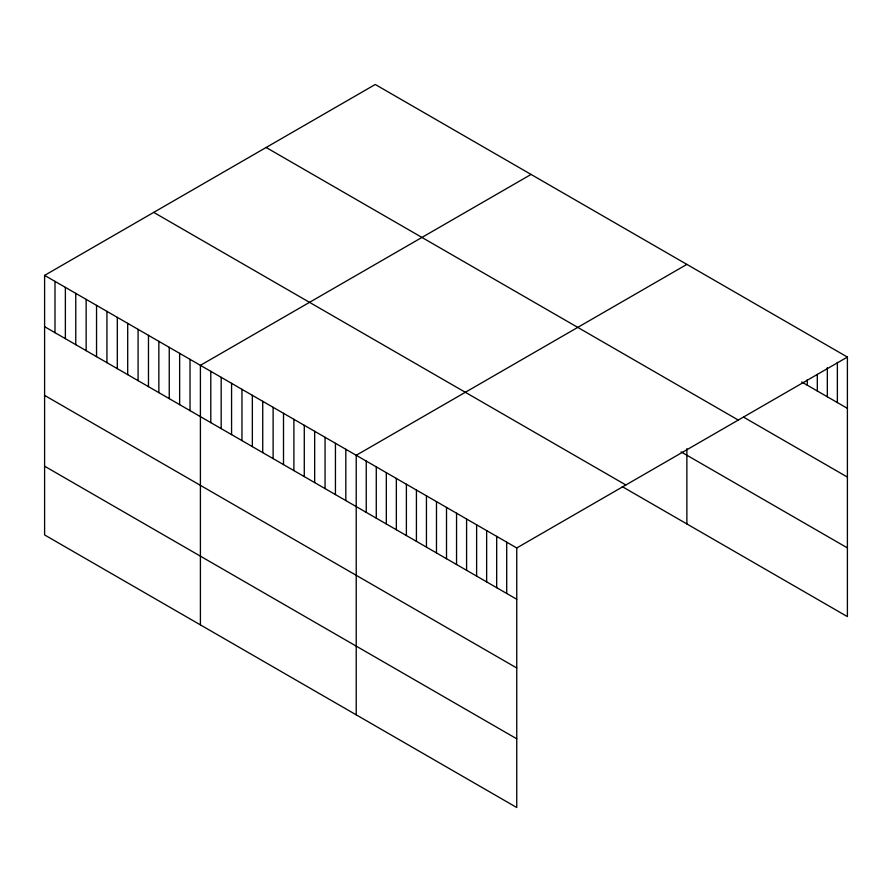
<?xml version="1.0" encoding="UTF-8"?>
<svg xmlns="http://www.w3.org/2000/svg" width="892" height="892" viewBox="0 0 892 892"><rect width="100%" height="100%" fill="white"/><g stroke="black" fill="none" stroke-linecap="round" stroke-linejoin="round"><path stroke-width="1.34" d="M44.6 275.383L516.747 547.967L516.747 807.516L44.6 534.932L44.6 275.383L375.253 84.484L847.4 357.068L847.4 616.617L622.237 486.619M531.063 174.431L200.41 365.341L200.41 624.891M686.873 264.389L356.22 455.288L356.22 714.838M516.747 547.967L847.4 357.068M801.696 381.977L847.4 408.358M743.727 417.233L847.4 477.086M266.139 147.481L738.286 420.065M681.098 451.887L847.4 547.9M153.714 212.385L625.861 484.969M44.6 326.673L516.747 599.268M44.6 395.401L516.747 667.985M44.6 466.204L516.747 738.799M837.365 362.364L837.365 402.571M827.33 367.66L827.33 396.773M817.306 374.35L817.306 390.986M807.271 379.646L807.271 385.188M686.873 448.654L686.873 523.938M506.712 542.18L506.712 593.47M496.677 536.382L496.677 587.683M486.642 530.595L486.642 581.885M476.618 524.797L476.618 576.098M466.583 519.01L466.583 570.3M456.548 513.212L456.548 564.502M446.513 507.425L446.513 558.715M436.478 501.627L436.478 552.917M426.443 495.84L426.443 547.13M416.419 490.043L416.419 541.332M406.384 484.256L406.384 535.546M396.349 478.458L396.349 529.748M386.314 472.671L386.314 523.961M376.279 466.873L376.279 518.163M366.244 461.086L366.244 512.376M345.828 449.289L345.828 500.59M335.437 443.302L335.437 494.592M325.056 437.303L325.056 488.593M314.664 431.304L314.664 482.594M304.283 425.306L304.283 476.596M293.892 419.307L293.892 470.597M283.511 413.308L283.511 464.598M273.119 407.31L273.119 458.611M262.727 401.322L262.727 452.612M252.347 395.323L252.347 446.613M241.955 389.325L241.955 440.615M231.574 383.326L231.574 434.616M221.183 377.327L221.183 428.617M210.791 371.328L210.791 422.63M190.018 359.342L190.018 410.632M179.638 353.343L179.638 404.633M169.246 347.345L169.246 398.635M158.854 341.346L158.854 392.636M148.473 335.347L148.473 386.637M138.082 329.349L138.082 380.65M127.701 323.361L127.701 374.651M117.309 317.362L117.309 368.652M106.928 311.364L106.928 362.654M96.537 305.365L96.537 356.655M86.145 299.366L86.145 350.656M75.764 293.368L75.764 344.669M65.372 287.369L65.372 338.67M54.992 281.381L54.992 332.671"/></g></svg>
